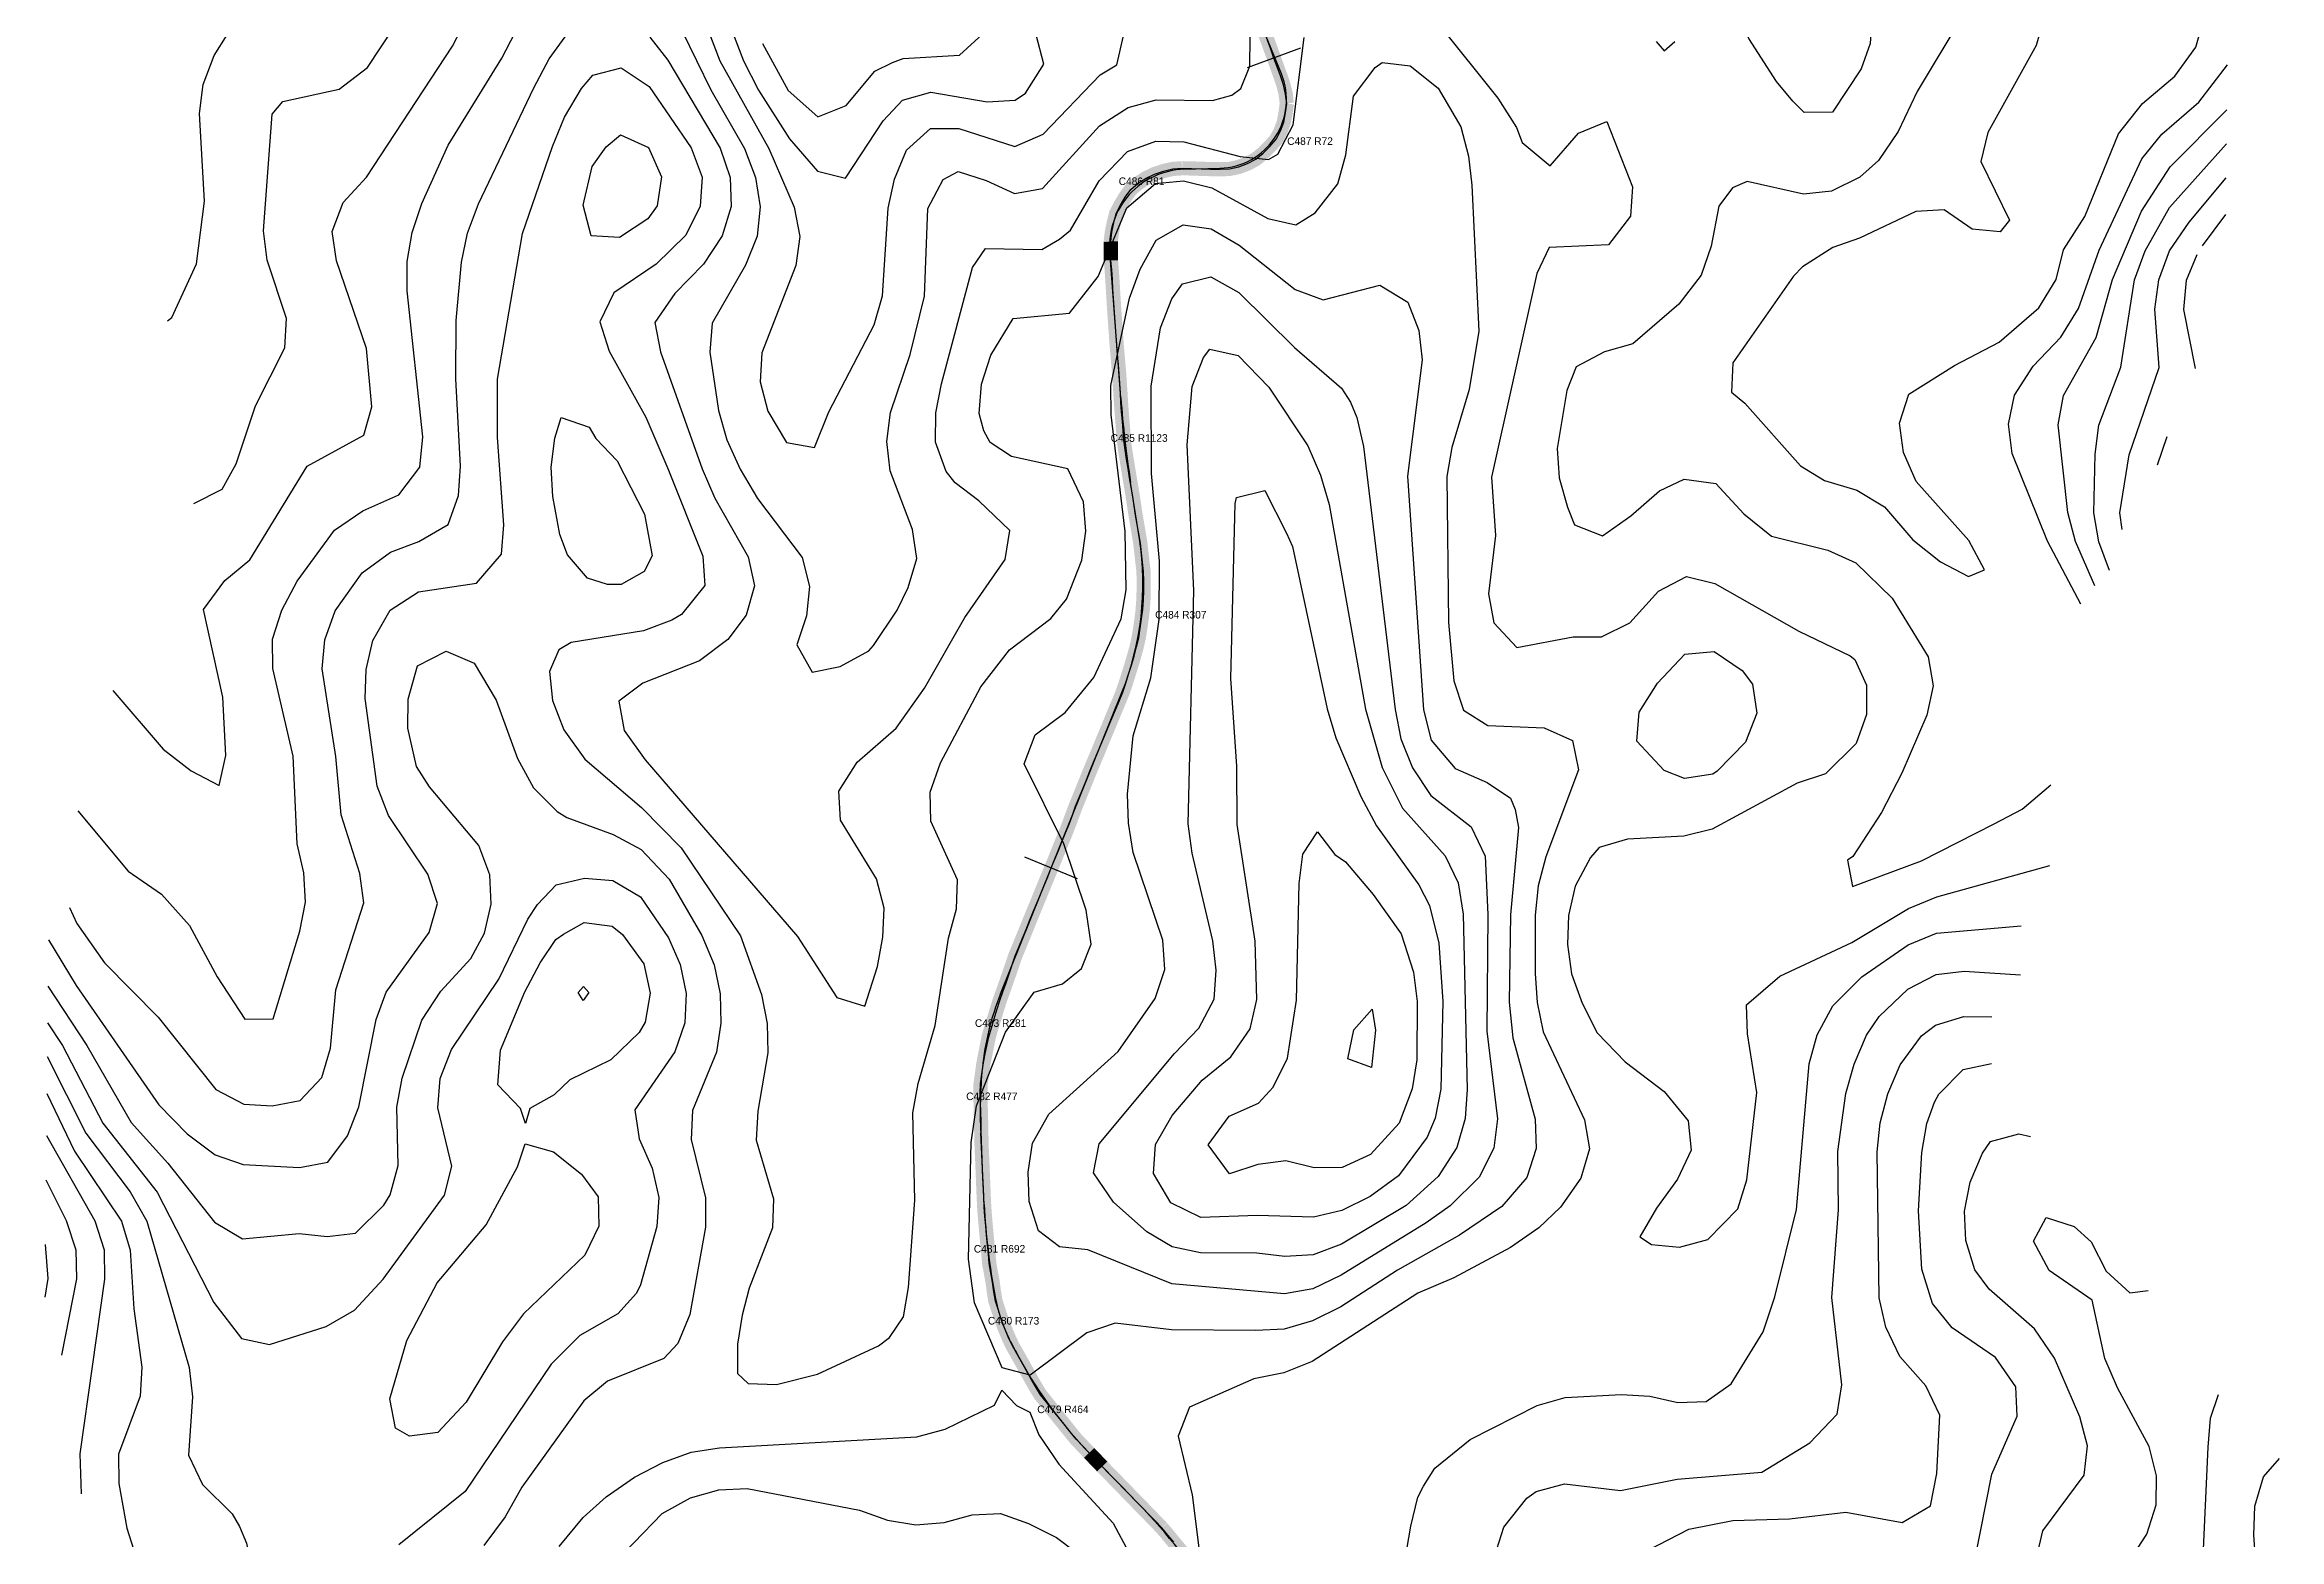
# Model space of a CAD drawing. Header units: metres. Extents: x 697254 to 930473, y 8023396 to 8227001.
# Drawn here: x 729978 to 732334, y 8204371 to 8205947 of the extents above; entities that cross this region are included whole.
import ezdxf

# ---------------------------------------------------------------- set-up
doc = ezdxf.new("R2010")
doc.units = ezdxf.units.M
for name, color, linetype in [('ALIGNMENT_FITTED', 4, 'Continuous'), ('CENTRELINE', 7, 'Continuous'), ('CHAINAGE', 7, 'Continuous'), ('CONTOUR_10M', 33, 'Continuous'), ('CONTOUR_INDEX_50M', 34, 'Continuous'), ('CURVE_LABELS', 4, 'Continuous'), ('GRADE_0-4', 3, 'Continuous'), ('GRADE_4-6', 2, 'Continuous'), ('GRADE_6-8', 30, 'Continuous')]:
    doc.layers.add(name, color=color, linetype=linetype)

msp = doc.modelspace()

# ---------------------------------------------------------------- linework, layer by layer
at = {"layer": 'ALIGNMENT_FITTED'}
for p, q in [((731282.1, 8205916.3), (731248.8, 8205998.4)), ((731179.3, 8205815.8), (731217.2, 8205816.9)), ((731112.8, 8205575), (731101.2, 8205729.1)), ((731132.4, 8205426.2), (731123.1, 8205485.7)), ((730985.9, 8204946.5), (731113.8, 8205264.2)), ((730968.7, 8204724.5), (730965.2, 8204799.9)), ((731001.3, 8204571), (730996.7, 8204579.8)), ((731132.1, 8204408.2), (731080.4, 8204461.4))]:
    msp.add_line(p, q, dxfattribs=at)
for centre, radius, start, end in [((731215.1, 8205889.2), 72.3, -88.3113, 22.0361), ((731181.7, 8205735.1), 80.7, 91.6887, -175.7093), ((732232.8, 8205659), 1123.1, -175.7093, -171.1224), ((730829.2, 8205378.8), 306.9, -21.933, 8.8776), ((731247, 8204841.4), 281.4, 158.067, 174.4802), ((731442, 8204822.5), 477.4, 174.4802, -177.2802), ((731659.9, 8204757.3), 691.9, -177.2802, -169.1411), ((731150.2, 8204659.5), 173, -169.1411, -152.5615), ((731412.7, 8204784.6), 463.5, -152.5615, -135.8003), ((730693.4, 8203981.6), 611.9, 20.1982, 44.1997)]:
    msp.add_arc(centre, radius, start, end, dxfattribs=at)
at = {"layer": 'CENTRELINE'}
msp.add_polyline3d([(731168.8, 8204368.3, 820.7), (731162.5, 8204376, 820.9), (731156, 8204383.6, 821.6), (731149, 8204390.8, 822.4), (731142.1, 8204398, 823.2), (731135.1, 8204405.2, 823.6), (731128.1, 8204412.3, 824), (731121.1, 8204419.5, 824.2), (731114.2, 8204426.7, 824.9), (731107.2, 8204433.8, 825.5), (731100.2, 8204441, 826), (731093.2, 8204448.2, 826.2), (731086.3, 8204455.4, 826), (731079.4, 8204462.6, 825.7), (731072.5, 8204469.9, 825.5), (731065.6, 8204477.1, 825.7), (731059.3, 8204484.9, 826), (731053, 8204492.7, 826.6), (731046.8, 8204500.5, 827.1), (731040.5, 8204508.3, 827.7), (731034.3, 8204516.1, 828.5), (731028, 8204523.9, 829.2), (731022.8, 8204532.4, 829.6), (731017.9, 8204541.1, 829.8), (731013, 8204549.9, 830.2), (731008.1, 8204558.6, 830.7), (731003.2, 8204567.3, 831), (730998.3, 8204576, 831.2), (730994.1, 8204585.1, 831.6), (730990.2, 8204594.3, 832.1), (730986.8, 8204603.7, 832.6), (730983.7, 8204613.2, 833.1), (730980.6, 8204622.7, 833.5), (730979, 8204632.5, 833.9), (730977.7, 8204642.4, 834), (730975.9, 8204652.3, 833.7), (730974.1, 8204662.1, 833.5), (730973.2, 8204672.1, 833.4), (730972.2, 8204682, 833.4), (730971.3, 8204692, 833.3), (730970.4, 8204701.9, 833.2), (730969.5, 8204711.9, 832.8), (730968.8, 8204721.9, 832.6), (730968.3, 8204731.9, 832.4), (730967.9, 8204741.9, 832.3), (730967.5, 8204751.9, 832.2), (730967.1, 8204761.9, 832.1), (730966.7, 8204771.9, 832.1), (730966.2, 8204781.8, 832.1), (730965.9, 8204791.8, 832), (730965.7, 8204801.8, 831.7), (730965.5, 8204811.8, 831.4), (730965.2, 8204821.8, 831.1), (730965, 8204831.8, 830.5), (730964.7, 8204841.8, 829.9), (730965, 8204851.8, 829.4), (730966.4, 8204861.7, 829.1), (730967.7, 8204871.6, 828.8), (730969.6, 8204881.5, 828.6), (730971.6, 8204891.3, 828.6), (730973.5, 8204901.1, 828.6), (730976.3, 8204910.7, 828.7), (730979.2, 8204920.2, 828.9), (730982.1, 8204929.8, 829.1), (730985.1, 8204939.4, 829.4), (730988.5, 8204948.8, 829.8), (730991.8, 8204958.2, 830.1), (730995.1, 8204967.7, 830), (730998.4, 8204977.1, 829.6), (731001.6, 8204986.6, 828.7), (731005.4, 8204995.8, 827.8), (731009.2, 8205005.1, 826.9), (731013, 8205014.4, 826.5), (731016.7, 8205023.6, 826.2), (731020.5, 8205032.9, 826), (731024.3, 8205042.1, 825.9), (731028.1, 8205051.4, 825.8), (731031.9, 8205060.6, 825.8), (731035.7, 8205069.9, 826), (731039.5, 8205079.2, 826.8), (731043.3, 8205088.4, 827.8), (731047, 8205097.7, 828.9), (731050.8, 8205106.9, 829.8), (731054.6, 8205116.2, 830.7), (731058.2, 8205125.5, 831.6), (731061.7, 8205134.9, 831.8), (731065.2, 8205144.3, 831.9), (731069, 8205153.5, 832.2), (731072.7, 8205162.8, 832.9), (731076.5, 8205172.1, 833.7), (731080.2, 8205181.3, 834.4), (731084.1, 8205190.6, 834.8), (731088, 8205199.8, 834.9), (731091.8, 8205209, 835.3), (731095.6, 8205218.3, 835.7), (731099.5, 8205227.5, 836.1), (731103.3, 8205236.8, 836.3), (731107.1, 8205246, 836.4), (731111, 8205255.2, 836.1), (731114.8, 8205264.5, 835.4), (731118, 8205273.9, 834.6), (731121, 8205283.5, 834), (731124, 8205293, 834), (731126.8, 8205302.6, 834.1), (731129.5, 8205312.3, 834.2), (731131.7, 8205322, 834.4), (731133.3, 8205331.9, 834.4), (731134.7, 8205341.8, 834.4), (731135.9, 8205351.7, 834.3), (731136.6, 8205361.7, 834), (731136.9, 8205371.7, 833.6), (731136.9, 8205381.7, 834.4), (731136.8, 8205391.7, 835.1), (731135.6, 8205401.6, 835.5), (731134.5, 8205411.6, 835.3), (731133.4, 8205421.5, 835.1), (731131.8, 8205431.4, 834.6), (731130.1, 8205441.2, 834.3), (731128.4, 8205451.1, 833.9), (731126.9, 8205461, 833.5), (731125.4, 8205470.9, 833.2), (731123.8, 8205480.7, 833), (731122.1, 8205490.6, 833), (731120.5, 8205500.5, 832.9), (731118.9, 8205510.3, 832.8), (731117.3, 8205520.2, 832.7), (731116.1, 8205530.1, 832.5), (731115.3, 8205540.1, 831.7), (731114.5, 8205550.1, 831), (731113.7, 8205560.1, 830.6), (731113, 8205570, 830.7), (731112.4, 8205580, 830.8), (731111.7, 8205590, 830.7), (731111.1, 8205600, 830), (731110.2, 8205609.9, 829.2), (731109.4, 8205619.9, 828.5), (731108.5, 8205629.9, 828.1), (731107.8, 8205639.8, 827.7), (731107.1, 8205649.8, 827.4), (731106.4, 8205659.8, 827), (731105.7, 8205669.8, 826.6), (731105.1, 8205679.8, 826.2), (731104.5, 8205689.8, 824.8), (731103.9, 8205699.7, 823.3), (731103.2, 8205709.7, 821.9), (731102.4, 8205719.7, 820.7), (731102.3, 8205729.7, 819.7), (731102.2, 8205739.7, 818.8), (731103.4, 8205749.6, 818.7), (731105.4, 8205759.4, 818.9), (731107.8, 8205769.1, 819.2), (731112.4, 8205778, 819.9), (731117.5, 8205786.5, 820.5), (731123.4, 8205794.6, 820.7), (731131, 8205801.1, 820.8), (731139.4, 8205806.5, 820.5), (731148.4, 8205810.8, 820.2), (731157.9, 8205814, 819.2), (731167.6, 8205816.2, 818.2), (731177.5, 8205816.9, 817.7), (731187.5, 8205816.7, 817.1), (731197.5, 8205816.3, 816.5), (731207.5, 8205816, 815.9), (731217.5, 8205815.8, 814.7), (731227.5, 8205816.2, 813.2), (731237.2, 8205818.3, 811.4), (731246.5, 8205821.8, 809.8), (731255.2, 8205826.5, 808.4), (731262.9, 8205832.9, 807.2), (731270, 8205840, 806.3), (731276.7, 8205847.4, 806.5), (731281.3, 8205856.2, 806.8), (731284.7, 8205865.5, 807.1), (731286.5, 8205875.4, 807.5), (731287.8, 8205885.2, 807.8), (731286.6, 8205895.1, 807.4), (731284.2, 8205904.9, 806.7), (731281, 8205914.3, 805.8), (731277.6, 8205923.7, 805), (731274.2, 8205933.1, 803.9), (731270.8, 8205942.6, 802.9), (731267.4, 8205952, 802.1)], dxfattribs=at)
at = {"layer": 'CHAINAGE'}
for p, q in [((731302.4, 8205943.4), (731246, 8205922.9)), ((731067.2, 8205067.8), (731011.7, 8205090.5))]:
    msp.add_line(p, q, dxfattribs=at)
at = {"layer": 'CONTOUR_10M'}
for points, elevation in [([(731729.2, 8206196.1), (731747.9, 8206226.4), (731777.5, 8206209.2), (731836.3, 8206154.8), (731853.6, 8206133.3), (731865.5, 8206108.4), (731879.8, 8206040.8), (731904.9, 8205979), (731902.9, 8205948.3), (731893.3, 8205921.8), (731863.1, 8205875.9), (731833.3, 8205875.6), (731821.3, 8205887.7), (731804, 8205908.3), (731774.8, 8205953.8), (731763.2, 8205980.5), (731745.9, 8206037.4), (731733.1, 8206103.8), (731727, 8206165.4), (731729.2, 8206196.1)], 810), ([(730691.4, 8205991.8), (730715.1, 8205930.1), (730730.7, 8205899.2), (730763.5, 8205847.8), (730792.9, 8205813.9), (730822.5, 8205806.4), (730862.3, 8205867), (730882.8, 8205888.6), (730912.6, 8205897.1), (730971.9, 8205886.9), (731001.6, 8205888.6), (731012.3, 8205896.2), (731031.7, 8205926.7), (731023.6, 8205957.6)], 780), ([(730050, 8205266.3), (730103.2, 8205204.4), (730132.7, 8205181.6), (730162.2, 8205166.2), (730169.1, 8205197.8), (730166.1, 8205259.4), (730145.8, 8205351.8), (730168.3, 8205382.4), (730194.4, 8205404.1), (730254.9, 8205502.7), (730314.6, 8205535.5), (730323.2, 8205565.2), (730317.5, 8205626.8), (730285.8, 8205719.4), (730281.5, 8205750.1), (730293.1, 8205780.8), (730317.5, 8205807.6), (730408.1, 8205945.5), (730417.7, 8205964)], 790), ([(730135.6, 8205463.4), (730165.5, 8205478.7), (730180.2, 8205505.2), (730200.6, 8205566.5), (730231.3, 8205627.7), (730233.3, 8205658.4), (730212.7, 8205720.1), (730208.9, 8205750.9), (730218.1, 8205873.8), (730229.2, 8205887.3), (730288.7, 8205900.1), (730318.7, 8205923.2), (730346, 8205964.7)], 780), ([(730675.7, 8205967.8), (730690.1, 8205930.3), (730741.7, 8205837.6), (730768.3, 8205775.8), (730774.5, 8205745), (730770.3, 8205714.3), (730734.3, 8205622.4), (730732.5, 8205591.7), (730740.8, 8205560.8), (730760.2, 8205527.8), (730789.8, 8205522.4), (730805, 8205560.1), (730852.8, 8205651.9), (730861.4, 8205682.5), (730867.4, 8205774.7), (730874.3, 8205805.4), (730887, 8205836), (730912.2, 8205858.9), (730941.9, 8205858.9), (731001.1, 8205839.9), (731031, 8205852.7), (731091, 8205915.5), (731108.6, 8205925.9), (731115.6, 8205956.6)], 790), ([(731448.1, 8205968.4), (731510.4, 8205890.9), (731529.9, 8205860), (731535.9, 8205843.9), (731565.4, 8205819.3), (731595.4, 8205853.8), (731625.3, 8205866.1), (731652.2, 8205797.2), (731650, 8205766.5), (731627, 8205736), (731564.5, 8205733.4), (731551.5, 8205706), (731503.7, 8205491.3), (731507.9, 8205429.7), (731500.4, 8205368.3), (731506.1, 8205337.5), (731530.3, 8205311.5), (731589.8, 8205322.9), (731619.5, 8205322.9), (731649.4, 8205337.8), (731679.5, 8205371), (731709.3, 8205386.6), (731739, 8205379.3), (731827.6, 8205328.8), (731881.9, 8205302.8), (731886.7, 8205299), (731898.9, 8205271.9), (731899, 8205241.1), (731888, 8205210.5), (731855.7, 8205178.5), (731825.9, 8205168.5), (731736.2, 8205120.3), (731706.4, 8205112.6), (731647, 8205109.5), (731617.2, 8205100.8), (731608, 8205090.4), (731591.7, 8205059.9), (731584.8, 8205029.2), (731583.9, 8204998.4), (731588.1, 8204967.7), (731599.2, 8204936.8), (731615.1, 8204905.3), (731644.5, 8204874.7), (731685.7, 8204843.6), (731710.9, 8204812.6), (731714, 8204781.8), (731699.8, 8204751.2), (731677.5, 8204720.7), (731660, 8204690.2), (731672.2, 8204682.4), (731701.9, 8204679.5), (731731.7, 8204687.6), (731763.3, 8204719.8), (731772.9, 8204750.5), (731783.4, 8204842.6), (731773.4, 8204904.2), (731772.4, 8204935), (731807.6, 8204965.3), (731883.5, 8205000.7), (731943.3, 8205036.5), (731973.1, 8205048.8), (732092.3, 8205081.7)], 810), ([(732086.7, 8205977.1), (732077.8, 8205946.4), (732027, 8205854.7), (732019.5, 8205824.1), (732049.6, 8205762.2), (732040, 8205750), (732010.3, 8205752.6), (731980.8, 8205773.2), (731951.1, 8205771.2), (731891.4, 8205743.1), (731863.6, 8205733.5), (731831.6, 8205712.9), (731821.9, 8205703.2), (731757.9, 8205611.6), (731756.5, 8205580.9), (731770.7, 8205569.2), (731829.4, 8205503.2), (731854.6, 8205487.6), (731888.6, 8205477.5), (731918.1, 8205460), (731947.8, 8205425.1), (731976.9, 8205401.9), (732006.4, 8205386.5), (732023.2, 8205393.5), (732006.7, 8205424.5), (731951.3, 8205486.5), (731937.9, 8205517.4), (731933.9, 8205548.2), (731943.7, 8205578.9), (731991.8, 8205609.1), (732038.7, 8205633.4), (732080.8, 8205669.7), (732098.9, 8205699.5), (732106.7, 8205730.9), (732129.3, 8205766.2), (732164.6, 8205853.3), (732190, 8205885.2), (732224.1, 8205914.1), (732246.1, 8205944.7), (732255, 8205975.3)], 790), ([(730004.4, 8205037.7), (730012.1, 8205020.8), (730041.4, 8204979.3), (730098, 8204921.9), (730158.8, 8204845.7), (730188.4, 8204830.2), (730218.1, 8204828.5), (730247.8, 8204834.2), (730270.4, 8204858.5), (730279.7, 8204889.2), (730285.4, 8204950.6), (730314.8, 8205042.6), (730310.6, 8205073.4), (730290.9, 8205135.1), (730285.1, 8205196.6), (730270.7, 8205289), (730273.6, 8205319.7), (730284.4, 8205350.4), (730313.1, 8205390.4), (730343, 8205412.2), (730372.9, 8205423.5), (730403.5, 8205441.4), (730414.4, 8205472), (730416.7, 8205502.7), (730411.8, 8205595), (730412.2, 8205656.5), (730417.8, 8205718), (730424, 8205748.6), (730435.6, 8205779.3), (730493.8, 8205901.7), (730510.1, 8205932.2), (730527, 8205955.4)], 810), ([(730107.9, 8205655.9), (730112.3, 8205659.7), (730138.3, 8205716.1), (730146.8, 8205782.3), (730141.4, 8205874.6), (730145.3, 8205905.3), (730156.8, 8205935.9), (730170.5, 8205957.7)], 770), ([(730616.1, 8205955.2), (730635.3, 8205930.9), (730690.3, 8205838.1), (730701, 8205807.2), (730702.1, 8205776.5), (730692.7, 8205745.8), (730673, 8205715.8), (730642.7, 8205684.9), (730621.4, 8205654.3), (730627.4, 8205623.5), (730671.6, 8205500.1), (730684.9, 8205469.2), (730720, 8205407.3), (730726.6, 8205376.5), (730718, 8205345.8), (730698.6, 8205320.2), (730668.6, 8205297.5), (730609, 8205274.2), (730583.6, 8205255), (730589.2, 8205224.2), (730611.2, 8205193.2), (730771.9, 8205007), (730813.4, 8204942.5), (730843, 8204933.4), (730856.2, 8204975.4), (730861.8, 8205006.1), (730863.2, 8205036.8), (730855.1, 8205067.6), (730817.2, 8205129.5), (730815.5, 8205160.3), (730834.9, 8205190.8), (730875.8, 8205226.5), (730906, 8205268.7), (730948.2, 8205343.4), (730991, 8205404.4), (730995.7, 8205435.1), (730963.2, 8205466.2), (730938, 8205485.2), (730928.8, 8205497.3), (730917.4, 8205528.2), (730917.7, 8205559), (730923.9, 8205589.6), (730956.6, 8205712.3), (730970.3, 8205732.3), (731029.7, 8205731.2), (731048, 8205742.1), (731059.6, 8205751.7), (731089.9, 8205803.8), (731119.9, 8205834.6), (731149.7, 8205845.3), (731179.4, 8205844.6), (731238.7, 8205829.3), (731268.4, 8205826), (731278.2, 8205831.9), (731294.6, 8205862.5), (731306.2, 8205954.6)], 810), ([(730734.9, 8205948.4), (730762.2, 8205898.8), (730793.5, 8205871.2), (730823.3, 8205883.1), (730853.4, 8205919.2), (730872, 8205928.4), (730883.3, 8205932.7), (730942.7, 8205936), (730966.9, 8205958.2)], 770), ([(729982.2, 8205003.3), (730011.5, 8204955.4), (730098.6, 8204829.6), (730128.6, 8204798.9), (730158.1, 8204776.8), (730187.7, 8204766.7), (730247.1, 8204763.6), (730276.9, 8204769), (730297.6, 8204796.8), (730309.5, 8204827.4), (730327.9, 8204919.4), (730338.2, 8204948.3), (730383.6, 8205011.1), (730392.4, 8205041.8), (730382.2, 8205072.6), (730340.8, 8205134.5), (730328.9, 8205165.4), (730316.3, 8205257.8), (730317.2, 8205288.5), (730324.2, 8205319.2), (730342.4, 8205351), (730372.3, 8205370.4), (730433.4, 8205379.6), (730460, 8205410), (730462.4, 8205440.8), (730455.5, 8205533.1), (730455.8, 8205594.6), (730482, 8205748), (730513.8, 8205840), (730526.2, 8205870.6), (730544.2, 8205901.1), (730556.3, 8205914.9), (730586.1, 8205922.7), (730615.6, 8205903.2), (730660, 8205838.4), (730671.4, 8205807.5), (730669.3, 8205776.8), (730654.1, 8205746.2), (730622.8, 8205715.8), (730578.2, 8205685.5), (730563.4, 8205654.9), (730573.4, 8205624.1), (730611.9, 8205554.4), (730635.3, 8205500.4), (730672.1, 8205407.8), (730674.1, 8205377), (730649.8, 8205346.5), (730639.4, 8205340.5), (730609.5, 8205329.2), (730533.5, 8205317), (730520.2, 8205309.3), (730510.6, 8205286.5), (730513.8, 8205255.7), (730525.6, 8205224.9), (730547.6, 8205193.9), (730607.6, 8205143), (730649.4, 8205100.6), (730711.9, 8205007.6), (730734.1, 8204945.9), (730739.9, 8204915.1), (730740.6, 8204884.4), (730730.3, 8204823), (730728.4, 8204792.2), (730746.7, 8204730.5), (730745.6, 8204699.8), (730721.1, 8204636.4), (730713.6, 8204607.9), (730708.8, 8204577.2), (730708.7, 8204546.4), (730720, 8204535.8), (730749.7, 8204534.7), (730793.2, 8204545.6), (730857.3, 8204575.6), (730869.1, 8204584.1), (730883.8, 8204606.1), (730889.1, 8204636.8), (730895.5, 8204729), (730893.5, 8204821.2), (730899.1, 8204851.9), (730917.2, 8204913.2), (730931.3, 8205005.3), (730939.5, 8205036), (730940.8, 8205066.7), (730912.5, 8205128.5), (730911.8, 8205159.3), (730922.6, 8205189.9), (730965.4, 8205270.3), (730995.5, 8205309.1), (731039.2, 8205342.4), (731055.5, 8205362.6), (731071.8, 8205403.6), (731075.8, 8205434.3), (731073.5, 8205465.1), (731057, 8205500.1), (730997.7, 8205512.9), (730975, 8205527.6), (730968.3, 8205540), (730963.3, 8205558.5), (730966.1, 8205589.2), (730975.9, 8205619.8), (730999.2, 8205658.5), (731058.7, 8205664.1), (731088.8, 8205702.7), (731119.3, 8205775), (731149.3, 8205800.7), (731179, 8205803.6), (731208.6, 8205796.2), (731267.7, 8205764.1), (731297.3, 8205757.2), (731317.7, 8205770), (731341.6, 8205800.5), (731350.2, 8205831.1), (731358.2, 8205893), (731380.9, 8205923.1), (731388.3, 8205928.3), (731417.9, 8205925), (731447.4, 8205901.5), (731471.1, 8205860.6), (731479.3, 8205829.8), (731482.7, 8205799), (731490.3, 8205645.2), (731480.1, 8205583.8), (731461.7, 8205522.5), (731456.4, 8205491.8), (731458.1, 8205338), (731463.8, 8205276.5), (731474.1, 8205245.6), (731499.7, 8205229.3), (731559.1, 8205227), (731589.1, 8205213.6), (731595.4, 8205182.8), (731560.8, 8205090.9), (731552.9, 8205060.3), (731549.5, 8205029.6), (731549.6, 8204968.1), (731551.7, 8204937.3), (731558, 8204906.5), (731601.6, 8204813.8), (731606.8, 8204783), (731597.9, 8204752.3), (731576.3, 8204721.8), (731553.5, 8204699.8), (731523.6, 8204679), (731463.9, 8204647.2), (731426, 8204631.1), (731314.4, 8204558.8), (731284.6, 8204546.8), (731252.9, 8204540.7), (731185.2, 8204510.7), (731173.1, 8204480.1), (731188, 8204418.4), (731195.9, 8204356.8)], 820), ([(732139.7, 8205376.6), (732119.4, 8205423.3), (732111.1, 8205454.1), (732100.9, 8205546.5), (732106.6, 8205577.2), (732141.2, 8205638.3), (732158.2, 8205699.6), (732188.8, 8205771.8), (732219, 8205818.5), (732279, 8205878.5)], 810), ([(730570.3, 8205839.4), (730585.3, 8205852), (730614.9, 8205838.9), (730628.5, 8205808), (730624, 8205777.3), (730614.1, 8205763.5), (730584.2, 8205743.8), (730554.5, 8205745.8), (730546.1, 8205778.1), (730555.3, 8205818.8), (730570.3, 8205839.4)], 830), ([(732155, 8205393), (732144, 8205423), (732138.7, 8205453.8), (732140.2, 8205515.3), (732144, 8205546), (732167.1, 8205607.3), (732181.6, 8205699.4), (732192.8, 8205730), (732218.5, 8205775.4), (732278.6, 8205842.8)], 820), ([(732168.4, 8205436.1), (732165.9, 8205453.5), (732175.9, 8205514.9), (732207.4, 8205606.8), (732203.1, 8205668.4), (732207.1, 8205699.1), (732218.4, 8205729.7), (732239, 8205760.2), (732278.3, 8205806.8)], 830), ([(731150, 8205741), (731178.5, 8205757.1), (731208.2, 8205753), (731237.7, 8205735.9), (731296.6, 8205689.1), (731326.2, 8205678.2), (731385.8, 8205693.6), (731415.3, 8205675.6), (731427, 8205645.8), (731430.4, 8205615), (731414.9, 8205492.2), (731432, 8205246), (731440.1, 8205213.9), (731465.3, 8205184.2), (731499.1, 8205169.4), (731523.6, 8205152.8), (731528.5, 8205141), (731532, 8205122), (731523.5, 8205029.8), (731522.3, 8204937.6), (731526, 8204900), (731549.7, 8204814.3), (731550.8, 8204783.6), (731540.9, 8204752.9), (731514.4, 8204722.4), (731469.7, 8204692.2), (731404.5, 8204655.3), (731344.7, 8204616.5), (731314.8, 8204601.8), (731285, 8204592.9), (731255.3, 8204591.7), (731166.2, 8204592.3), (731106.9, 8204599.2), (731077.1, 8204589.1), (731017.2, 8204544.6), (730987.6, 8204552.4), (730958.6, 8204620.9), (730952.3, 8204666.9), (730955.1, 8204789.8), (730960.8, 8204828.4), (730991.3, 8204906), (731021.4, 8204948.3), (731051.2, 8204957.2), (731071.5, 8204973.1), (731081.4, 8204998.8), (731076.2, 8205034.6), (731052.8, 8205104.7), (731010.9, 8205189), (731022.5, 8205219.6), (731054.3, 8205243.3), (731084.3, 8205280), (731113.3, 8205341.7), (731118.4, 8205372.4), (731117.4, 8205433.9), (731102.5, 8205557), (731102.3, 8205587.8), (731121.9, 8205679.8), (731133.1, 8205710.4), (731150, 8205741)], 830), ([(732253.2, 8205735), (732277.8, 8205768.2)], 840), ([(732245.8, 8205605.8), (732233.4, 8205668.1), (732236.2, 8205698.8), (732247.7, 8205725.8)], 840), ([(731166.7, 8205679.3), (731177.8, 8205695.1), (731207.6, 8205702.6), (731237.2, 8205685.8), (731296, 8205627.9), (731345.3, 8205585.2), (731354.8, 8205570.3), (731361.8, 8205554.3), (731368.5, 8205523.5), (731401.9, 8205246.4), (731408.1, 8205215.5), (731420.2, 8205184.7), (731439.5, 8205155.6), (731482.3, 8205122.5), (731497.1, 8205091.6), (731499.8, 8205030.1), (731498.8, 8204907.1), (731509.9, 8204814.7), (731506.2, 8204784), (731490.6, 8204753.4), (731459.9, 8204723), (731434.8, 8204705.1), (731345.1, 8204649.8), (731315.2, 8204635.7), (731285.4, 8204630.2), (731166.7, 8204640.9), (731078, 8204676.6), (731048.3, 8204679.7), (731026.1, 8204696.8), (731016.2, 8204727.7), (731015.1, 8204758.5), (731019.7, 8204789.2), (731036.8, 8204819.7), (731109.9, 8204885.8), (731149.1, 8204941.5), (731159.3, 8204972.2), (731157.1, 8205003), (731125.7, 8205095.5), (731120.8, 8205126.3), (731119.9, 8205157.1), (731126, 8205218.5), (731144.5, 8205279.8), (731153.1, 8205341.2), (731153.7, 8205402.7), (731145.3, 8205495.1), (731144.8, 8205587.3), (731154.6, 8205648.7), (731166.7, 8205679.3)], 840), ([(730516.1, 8205532.4), (730522.8, 8205554), (730552.4, 8205543.8), (730559.5, 8205532), (730581.7, 8205508.3), (730610.8, 8205452.2), (730618.6, 8205408.4), (730610.2, 8205391.7), (730586, 8205378), (730571.6, 8205378.1), (730550.7, 8205384.6), (730529.3, 8205409.3), (730521.5, 8205430.7), (730514, 8205471), (730512.4, 8205501.7), (730516.1, 8205532.4)], 830), ([(732205.6, 8205504.2), (732215.9, 8205534.1)], 840), ([(731233.5, 8205463.4), (731234.9, 8205469.8), (731264.7, 8205477), (731287.4, 8205432.1), (731293.8, 8205418.2), (731330.4, 8205247.1), (731339.6, 8205216.3), (731365.8, 8205154.5), (731382.5, 8205123.6), (731426.9, 8205061.6), (731438.3, 8205039.5), (731448.1, 8204999.9), (731452.2, 8204938.3), (731450.3, 8204846.1), (731444.3, 8204815.4), (731435.7, 8204795.3), (731405.6, 8204754.7), (731375.7, 8204733), (731345.8, 8204718), (731316, 8204711.1), (731256.6, 8204713), (731197.2, 8204710.7), (731165.4, 8204726.1), (731147.4, 8204757.1), (731149.4, 8204787.8), (731166.8, 8204818.4), (731198.7, 8204855.6), (731228.7, 8204880), (731249.3, 8204909.7), (731256.3, 8204940.4), (731254.6, 8205001.9), (731235.5, 8205125.1), (731235.1, 8205186.6), (731228.7, 8205278.9), (731233.5, 8205463.4)], 860), ([(729981.7, 8204954.5), (730022.7, 8204891.9), (730069.3, 8204810.9), (730108.1, 8204768), (730157.4, 8204705.7), (730186.9, 8204688.2), (730246.4, 8204693.7), (730276, 8204690.8), (730305.8, 8204694.3), (730335.8, 8204723.7), (730342.6, 8204734.8), (730350.9, 8204765.5), (730349.5, 8204827), (730355.2, 8204857.7), (730375.9, 8204918.9), (730395.9, 8204949.5), (730427.7, 8204983.9), (730441.9, 8205010.5), (730449, 8205041.2), (730447.5, 8205071.9), (730435.9, 8205102.8), (730384.1, 8205164.8), (730370.4, 8205186.3), (730361.2, 8205226.6), (730361.6, 8205257.3), (730371.5, 8205292.2), (730401.4, 8205307.9), (730430.9, 8205295.2), (730454.4, 8205256.3), (730476.6, 8205194.6), (730493.7, 8205163.7), (730518.4, 8205138.7), (730528.8, 8205132.6), (730577.6, 8205114.5), (730607.1, 8205098.6), (730636.5, 8205067.5), (730671.2, 8205008.1), (730684, 8204977.2), (730690.3, 8204946.4), (730691.2, 8204915.6), (730686.4, 8204884.9), (730661.3, 8204823.7), (730659.9, 8204793), (730674.8, 8204731.3), (730674.8, 8204700.6), (730658.5, 8204608.5), (730645.9, 8204577.9), (730631.2, 8204562.2), (730571.5, 8204538.1), (730546.6, 8204517.4), (730481.2, 8204426.3), (730463.6, 8204395.3), (730441.2, 8204364.8)], 830), ([(731707.5, 8205304.6), (731738.2, 8205307.5), (731767.7, 8205287.4), (731778.9, 8205273.1), (731783.4, 8205242.3), (731771.4, 8205211.7), (731741.4, 8205181.3), (731736.8, 8205178.2), (731707.1, 8205173.7), (731685.7, 8205181.9), (731656.8, 8205212.9), (731659.4, 8205243.6), (731678.7, 8205274.2), (731707.5, 8205304.6)], 820), ([(731304.6, 8205093.6), (731320.3, 8205117.3), (731338.5, 8205093.3), (731349.7, 8205085.8), (731379, 8205051.2), (731408.3, 8205009.7), (731421.2, 8204969.4), (731425.2, 8204938.6), (731424.9, 8204877.1), (731420, 8204846.4), (731406.2, 8204810.3), (731376.1, 8204777), (731346.3, 8204763.3), (731316.6, 8204763.2), (731286.9, 8204770.5), (731257.2, 8204766.7), (731227.4, 8204756.8), (731205, 8204787.2), (731226.9, 8204817.7), (731257.9, 8204831.2), (731273.5, 8204848), (731288.4, 8204878.6), (731298.1, 8204940), (731300.8, 8205062.9), (731304.6, 8205093.6)], 870), ([(729981.3, 8204916.1), (729996.9, 8204892.2), (730039.6, 8204810.3), (730096.9, 8204737.4), (730156.5, 8204621.1), (730185.8, 8204583.2), (730215.4, 8204576.7), (730275, 8204595.7), (730304.9, 8204613.1), (730335, 8204645.7), (730399.9, 8204734.2), (730407.7, 8204764.9), (730392.9, 8204826.5), (730395.3, 8204857.2), (730407.1, 8204887.9), (730457.1, 8204962.1), (730487.5, 8205025.4), (730497.8, 8205040.7), (730517.6, 8205061.4), (730547.4, 8205068.4), (730577.1, 8205065.9), (730606.6, 8205048.8), (730635.8, 8205005.4), (730648.1, 8204977.6), (730654.6, 8204946.8), (730653.1, 8204916), (730642.6, 8204885.4), (730600.4, 8204824.3), (730604.9, 8204793.5), (730618.6, 8204762.6), (730625.8, 8204731.8), (730623.7, 8204701.1), (730606.3, 8204639.8), (730602.2, 8204631.1), (730582.6, 8204609.3), (730542.3, 8204586.2), (730512.3, 8204556.2), (730421.7, 8204421.9), (730351.7, 8204365.7)], 840), ([(731402.8, 8204293.1), (731418.5, 8204385.2), (731425.8, 8204415.9), (731431.8, 8204427.5), (731443.7, 8204446.4), (731481.1, 8204476.8), (731551.6, 8204512.5), (731581.4, 8204521), (731640.8, 8204524.1), (731670.5, 8204522.4), (731700.1, 8204515.8), (731729.9, 8204516.9), (731756.3, 8204535.4), (731790, 8204590.2), (731802.4, 8204627.1), (731825.1, 8204719.2), (731838.4, 8204872.8), (731846.8, 8204903.4), (731863.4, 8204934), (731894, 8204964.4), (731942.9, 8204998.3), (731972.7, 8205010.6), (732061.9, 8205018.3)], 820), ([(730540.7, 8204948), (730546.2, 8204954.1), (730551.9, 8204947.8), (730546, 8204939.4), (730540.7, 8204948)], 860), ([(731506.9, 8204353.5), (731516.7, 8204384.2), (731540.9, 8204414.7), (731550.6, 8204421.8), (731580.4, 8204429.9), (731639.7, 8204423), (731699.3, 8204434.8), (731788.5, 8204442.1), (731839.3, 8204473), (731868.2, 8204503.5), (731873.1, 8204534.2), (731862.3, 8204626.5), (731869.5, 8204718.7), (731868.7, 8204780.2), (731877.3, 8204841.6), (731886.1, 8204872.3), (731899.1, 8204902.9), (731912.4, 8204922.8), (731942.4, 8204951.6), (731972.3, 8204966.8), (732002, 8204970.4), (732061.4, 8204966.5)], 830), ([(731358.6, 8204908.6), (731377.7, 8204930.5), (731381.3, 8204908.3), (731377.1, 8204868.7), (731352.1, 8204877.9), (731358.6, 8204908.6)], 880), ([(731668.8, 8204360.1), (731711.8, 8204382.1), (731758.2, 8204391.3), (731817.7, 8204392.9), (731877.2, 8204400.1), (731936.5, 8204389.3), (731966.3, 8204406.7), (731973.2, 8204440.8), (731976.2, 8204502.3), (731961.4, 8204533.2), (731934.1, 8204564.3), (731919.2, 8204595.2), (731912.4, 8204626), (731910.3, 8204779.8), (731913.4, 8204810.5), (731921.5, 8204841.1), (731934.3, 8204871.7), (731957, 8204902.3), (731971.7, 8204913.5), (732001.5, 8204922.7), (732031.2, 8204922.2)], 840), ([(729980.5, 8204841.6), (730009.6, 8204780.7), (730059.2, 8204707), (730068.5, 8204676.2), (730072.4, 8204614.6), (730080.8, 8204553.1), (730078.8, 8204522.3), (730056.2, 8204461.1), (730056.5, 8204430.3), (730064.9, 8204383.3), (730079.2, 8204337.8), (730083.5, 8204307), (730076.7, 8204276.4), (730063.5, 8204256)], 860), ([(729980.1, 8204797.1), (730031, 8204707.3), (730040.9, 8204676.5), (730041.5, 8204645.7), (730015.3, 8204461.5), (730016.9, 8204419.3)], 870), ([(732077, 8204347.5), (732084.9, 8204380.4), (732128.3, 8204439.2), (732131.8, 8204469.9), (732123.9, 8204500.7), (732097.2, 8204562.5), (732076, 8204593.5), (732028.2, 8204635.2), (732013.1, 8204655.7), (732003.8, 8204686.5), (732002.4, 8204717.3), (732008.1, 8204748), (732021.1, 8204778.6), (732029.8, 8204790.7), (732059.6, 8204798.9), (732071.7, 8204796.3)], 860), ([(729979.6, 8204750.5), (730000.9, 8204707.6), (730011, 8204676.8), (730011.7, 8204646), (729996.1, 8204565.6)], 880), ([(732174.9, 8204346.5), (732194.4, 8204377), (732204.2, 8204407.7), (732204.7, 8204438.4), (732196.8, 8204469.2), (732163.5, 8204531.1), (732150.3, 8204562), (732137, 8204623.6), (732091.4, 8204654.8), (732074.9, 8204685.8), (732088.4, 8204710.6), (732118, 8204701.3), (732135.9, 8204685.1), (732151.5, 8204654.2), (732176.7, 8204631.3), (732195.8, 8204633.9)], 870), ([(729978.9, 8204682.4), (729981.5, 8204646.3), (729978.3, 8204626.7)], 890), ([(730520.6, 8204363.9), (730546, 8204394.4), (730570.2, 8204416.2), (730600.1, 8204437.1), (730630, 8204452.4), (730659.8, 8204463.3), (730689.6, 8204468), (730897.7, 8204479.5), (730927.5, 8204487.6), (730979.6, 8204512.8), (730987.3, 8204528.6), (731002.7, 8204512.6), (731016.8, 8204505.6), (731026.4, 8204481.6), (731047.4, 8204450.6), (731104.9, 8204388.5), (731121.3, 8204357.6)], 830), ([(732250.9, 8204284.2), (732259.1, 8204468.6), (732261.7, 8204499.3), (732270.2, 8204524.2)], 880), ([(732313.9, 8204283.5), (732307.3, 8204375.8), (732308.5, 8204406.5), (732317.4, 8204437.2), (732334.2, 8204456.6)], 890), ([(730569.4, 8204336.7), (730629.4, 8204398.6), (730659.3, 8204415.3), (730689.1, 8204423.7), (730718.8, 8204425.2), (730837.4, 8204402.2), (730867, 8204391.8), (730896.7, 8204386.7), (730926.4, 8204389.2), (730956.2, 8204397.4), (730985.9, 8204398.5), (731015.5, 8204388), (731045.1, 8204373.2), (731064.9, 8204358.2)], 840)]:
    msp.add_lwpolyline(points, dxfattribs=dict(at, elevation=elevation))
at = {"layer": 'CONTOUR_INDEX_50M'}
for points, elevation in [([(730650.5, 8205961.5), (730680.7, 8205899.7), (730716.2, 8205837.8), (730727.7, 8205807), (730732.7, 8205776.1), (730729.6, 8205745.4), (730717.1, 8205714.8), (730681.9, 8205653.7), (730679.6, 8205623), (730688.6, 8205561.4), (730697.4, 8205530.5), (730711.5, 8205499.6), (730729.8, 8205468.9), (730776.7, 8205406.7), (730784.6, 8205375.9), (730781.3, 8205345.2), (730771.1, 8205314.5), (730787.3, 8205285.7), (730817.1, 8205291.6), (730847, 8205308.1), (730851.9, 8205313.7), (730877.1, 8205350.9), (730888.6, 8205374.8), (730897.9, 8205405.4), (730893.2, 8205436.2), (730869.5, 8205498), (730866, 8205528.8), (730870.1, 8205559.5), (730890.9, 8205620.7), (730905.9, 8205682.1), (730909.3, 8205774.3), (730925.6, 8205804.9), (730941.4, 8205813.3), (730971, 8205804), (731000.6, 8205790.4), (731030.4, 8205795.5), (731090.5, 8205861.5), (731120.4, 8205880.8), (731150.2, 8205889.1), (731209.6, 8205888.5), (731229.8, 8205893.9), (731239.4, 8205901), (731248.7, 8205924.5), (731249.9, 8206016.7)], 800), ([(730013.4, 8205139.6), (730066.4, 8205075.9), (730101.6, 8205051.7), (730130.9, 8205018.6), (730160.1, 8204964.4), (730189.3, 8204919.7), (730219, 8204920.1), (730247.2, 8205012.5), (730253.3, 8205043.2), (730251.6, 8205074), (730244.4, 8205104.8), (730240.1, 8205197.1), (730218.7, 8205289.6), (730218.5, 8205320.3), (730228.4, 8205351), (730244.6, 8205381.5), (730283.9, 8205435.5), (730313.8, 8205455.7), (730351.6, 8205472.7), (730373.7, 8205501.6), (730376.9, 8205533.9), (730360.3, 8205687.8), (730360.6, 8205718.6), (730365.6, 8205749.3), (730375.9, 8205779.9), (730403.7, 8205841.1), (730460.2, 8205932.8), (730497.8, 8206005.7)], 800), ([(732000.6, 8205978), (731952.4, 8205897.8), (731932.5, 8205855.7), (731911.7, 8205825.2), (731892, 8205807.5), (731862.2, 8205792.7), (731832.4, 8205789.6), (731773.2, 8205802.9), (731757.8, 8205796.1), (731743.2, 8205777.1), (731735.3, 8205734.8), (731724.6, 8205704.2), (731701.1, 8205673.7), (731652.5, 8205631.7), (731622.7, 8205623.4), (731592.8, 8205607.4), (731583, 8205582.7), (731572.8, 8205521.3), (731575, 8205490.5), (731583.7, 8205459.7), (731591.1, 8205440.8), (731620.7, 8205429.5), (731650.6, 8205450.4), (731680.6, 8205476.7), (731706.8, 8205489.1), (731740.1, 8205484.5), (731769.5, 8205452.7), (731798.9, 8205429), (731858.2, 8205414.3), (731887.7, 8205400.8), (731925.9, 8205363.8), (731964.1, 8205301.9), (731969.1, 8205271.1), (731962.7, 8205240.4), (731936.3, 8205179.2), (731914.7, 8205137.6), (731884.5, 8205091.3), (731879, 8205087.6), (731884.1, 8205059.6), (731956.8, 8205086.8), (732033.4, 8205125.7), (732063.2, 8205141.2), (732093.2, 8205167)], 800), ([(731677.3, 8205950.7), (731685.5, 8205940.7), (731696.9, 8205950.5)], 800), ([(732125, 8205357.5), (732089.6, 8205423.6), (732052.6, 8205516.2), (732048.6, 8205547), (732055.1, 8205577.7), (732074.7, 8205608.2), (732103.7, 8205638.7), (732122.4, 8205669.2), (732144.1, 8205730.5), (732189.3, 8205826.7), (732210.2, 8205852.8), (732249.4, 8205886.6), (732279.5, 8205925.9)], 800), ([(731200.1, 8205617.5), (731206.8, 8205626.3), (731236.5, 8205619.4), (731268.8, 8205586), (731309.9, 8205524.1), (731323.5, 8205493.2), (731332.6, 8205462.3), (731370.7, 8205246.7), (731388.5, 8205185), (731409.7, 8205142.4), (731454.6, 8205092.1), (731468.3, 8205063.5), (731473.6, 8205030.4), (731477.9, 8204845.8), (731476, 8204815.1), (731466.9, 8204784.4), (731447.3, 8204753.9), (731413.7, 8204723.5), (731345.4, 8204682.5), (731315.6, 8204671.5), (731285.9, 8204669.7), (731256.2, 8204673.2), (731196.8, 8204673.6), (731167.1, 8204679.8), (731140.1, 8204695.6), (731105, 8204726.8), (731083.9, 8204757.7), (731090.1, 8204788.4), (731169.3, 8204883.8), (731195, 8204910.3), (731211.2, 8204940.9), (731213.2, 8204971.6), (731209.9, 8205002.4), (731187.9, 8205094.9), (731183.9, 8205125.7), (731189.9, 8205371.6), (731182.8, 8205525.4), (731188, 8205586.9), (731200.1, 8205617.5)], 850), ([(730525.3, 8205009.6), (730546.9, 8205021.6), (730576.6, 8205018), (730587.5, 8205009), (730609.9, 8204978), (730616.5, 8204947.2), (730611.3, 8204916.5), (730605.1, 8204905.7), (730575.1, 8204877), (730532.1, 8204855.8), (730515.3, 8204840), (730489.9, 8204825.5), (730485.2, 8204809.8), (730479.8, 8204825.6), (730456, 8204850.5), (730458.7, 8204887.3), (730484.5, 8204948.5), (730500.8, 8204979.1), (730517, 8205003.8), (730525.3, 8205009.6)], 850), ([(729981, 8204880.5), (730021.8, 8204799.7), (730068.4, 8204737.7), (730085.9, 8204706.7), (730130.7, 8204552.5), (730134.1, 8204521.7), (730130, 8204460.3), (730144.5, 8204429.4), (730176.1, 8204398.3), (730183.7, 8204385.1), (730191, 8204367.4), (730203.3, 8204305.8), (730205.8, 8204275), (730187.9, 8204244.4), (730152.2, 8204215), (730126.3, 8204183.6), (730116.6, 8204152.9), (730116, 8204128)], 850), ([(732006.8, 8204317.5), (732031, 8204440.2), (732057.9, 8204501.4), (732056.5, 8204532.2), (732034.8, 8204563.2), (731989.3, 8204594.4), (731968.6, 8204620), (731957.3, 8204656.3), (731953.8, 8204717.8), (731957.3, 8204779.3), (731962.5, 8204809.9), (731970.8, 8204832.2), (731975.3, 8204840.6), (732000.9, 8204866.9), (732030.7, 8204873.1)], 850), ([(730476.7, 8204764.1), (730485, 8204788.4), (730514.6, 8204780), (730544.1, 8204756.3), (730561.9, 8204732.5), (730562.6, 8204701.7), (730547.9, 8204671.1), (730483.1, 8204609.2), (730461, 8204579.8), (730422.7, 8204515.9), (730392.7, 8204483.9), (730362.9, 8204480.3), (730348.3, 8204488.7), (730342.2, 8204519.6), (730360.1, 8204580.9), (730392, 8204642), (730443.6, 8204703), (730476.7, 8204764.1)], 850)]:
    msp.add_lwpolyline(points, dxfattribs=dict(at, elevation=elevation))
at = {"layer": 'GRADE_0-4', "const_width": 15}
for points in [[(731102.4, 8205719.7), (731102.3, 8205729.7), (731102.2, 8205739.7)], [(731080.2, 8205181.3), (731084.1, 8205190.6), (731088, 8205199.8), (731091.8, 8205209), (731095.6, 8205218.3), (731099.5, 8205227.5), (731103.3, 8205236.8), (731107.1, 8205246), (731111, 8205255.2), (731114.8, 8205264.5), (731118, 8205273.9), (731121, 8205283.5), (731124, 8205293), (731126.8, 8205302.6), (731129.5, 8205312.3), (731131.7, 8205322), (731133.3, 8205331.9), (731134.7, 8205341.8), (731135.9, 8205351.7), (731136.6, 8205361.7), (731136.9, 8205371.7), (731136.9, 8205381.7), (731136.8, 8205391.7), (731135.6, 8205401.6), (731134.5, 8205411.6), (731133.4, 8205421.5), (731131.8, 8205431.4), (731130.1, 8205441.2), (731128.4, 8205451.1), (731126.9, 8205461), (731125.4, 8205470.9), (731123.8, 8205480.7), (731122.1, 8205490.6), (731120.5, 8205500.5), (731118.9, 8205510.3), (731117.3, 8205520.2), (731116.1, 8205530.1), (731115.3, 8205540.1), (731114.5, 8205550.1), (731113.7, 8205560.1), (731113, 8205570), (731112.4, 8205580), (731111.7, 8205590)], [(731003.2, 8204567.3), (730998.3, 8204576), (730994.1, 8204585.1), (730990.2, 8204594.3), (730986.8, 8204603.7), (730983.7, 8204613.2), (730980.6, 8204622.7), (730979, 8204632.5), (730977.7, 8204642.4), (730975.9, 8204652.3), (730974.1, 8204662.1), (730973.2, 8204672.1), (730972.2, 8204682), (730971.3, 8204692), (730970.4, 8204701.9), (730969.5, 8204711.9), (730968.8, 8204721.9), (730968.3, 8204731.9), (730967.9, 8204741.9), (730967.5, 8204751.9), (730967.1, 8204761.9), (730966.7, 8204771.9), (730966.2, 8204781.8), (730965.9, 8204791.8), (730965.7, 8204801.8), (730965.5, 8204811.8), (730965.2, 8204821.8), (730965, 8204831.8), (730964.7, 8204841.8), (730965, 8204851.8), (730966.4, 8204861.7), (730967.7, 8204871.6), (730969.6, 8204881.5), (730971.6, 8204891.3), (730973.5, 8204901.1), (730976.3, 8204910.7), (730979.2, 8204920.2), (730982.1, 8204929.8), (730985.1, 8204939.4), (730988.5, 8204948.8), (730991.8, 8204958.2), (730995.1, 8204967.7), (730998.4, 8204977.1), (731001.6, 8204986.6), (731005.4, 8204995.8), (731009.2, 8205005.1), (731013, 8205014.4), (731016.7, 8205023.6), (731020.5, 8205032.9), (731024.3, 8205042.1), (731028.1, 8205051.4), (731031.9, 8205060.6), (731035.7, 8205069.9), (731039.5, 8205079.2), (731043.3, 8205088.4), (731047, 8205097.7), (731050.8, 8205106.9)], [(731079.4, 8204462.6), (731072.5, 8204469.9), (731065.6, 8204477.1), (731059.3, 8204484.9), (731053, 8204492.7), (731046.8, 8204500.5), (731040.5, 8204508.3), (731034.3, 8204516.1), (731028, 8204523.9), (731022.8, 8204532.4), (731017.9, 8204541.1)], [(731156, 8204383.6), (731149, 8204390.8), (731142.1, 8204398), (731135.1, 8204405.2), (731128.1, 8204412.3), (731121.1, 8204419.5), (731114.2, 8204426.7), (731107.2, 8204433.8), (731100.2, 8204441), (731093.2, 8204448.2)]]:
    msp.add_lwpolyline(points, dxfattribs=at)
at = {"layer": 'GRADE_4-6', "const_width": 15}
for points in [[(731287.8, 8205885.2), (731286.6, 8205895.1), (731284.2, 8205904.9), (731281, 8205914.3), (731277.6, 8205923.7), (731274.2, 8205933.1), (731270.8, 8205942.6), (731267.4, 8205952), (731263.7, 8205961.3), (731260, 8205970.6), (731256.3, 8205979.9)], [(731102.2, 8205739.7), (731103.4, 8205749.6), (731105.4, 8205759.4), (731107.8, 8205769.1), (731112.4, 8205778), (731117.5, 8205786.5), (731123.4, 8205794.6), (731131, 8205801.1), (731139.4, 8205806.5), (731148.4, 8205810.8), (731157.9, 8205814), (731167.6, 8205816.2), (731177.5, 8205816.9)], [(731106.4, 8205659.8), (731105.7, 8205669.8), (731105.1, 8205679.8), (731104.5, 8205689.8), (731103.9, 8205699.7), (731103.2, 8205709.7), (731102.4, 8205719.7)], [(731111.7, 8205590), (731111.1, 8205600), (731110.2, 8205609.9), (731109.4, 8205619.9)], [(731050.8, 8205106.9), (731054.6, 8205116.2), (731058.2, 8205125.5), (731061.7, 8205134.9), (731065.2, 8205144.3), (731069, 8205153.5), (731072.7, 8205162.8), (731076.5, 8205172.1), (731080.2, 8205181.3)], [(731017.9, 8204541.1), (731013, 8204549.9), (731008.1, 8204558.6), (731003.2, 8204567.3)], [(731093.2, 8204448.2), (731086.3, 8204455.4), (731079.4, 8204462.6)], [(731215.3, 8204303.3), (731210, 8204311.8), (731204.6, 8204320.3), (731199.3, 8204328.7), (731193.9, 8204337.2), (731187.8, 8204345.1), (731181.5, 8204352.8), (731175.2, 8204360.6), (731168.8, 8204368.3), (731162.5, 8204376), (731156, 8204383.6)]]:
    msp.add_lwpolyline(points, dxfattribs=at)
at = {"layer": 'GRADE_6-8', "const_width": 15}
for points in [[(731177.5, 8205816.9), (731187.5, 8205816.7), (731197.5, 8205816.3), (731207.5, 8205816), (731217.5, 8205815.8), (731227.5, 8205816.2), (731237.2, 8205818.3), (731246.5, 8205821.8), (731255.2, 8205826.5), (731262.9, 8205832.9), (731270, 8205840), (731276.7, 8205847.4), (731281.3, 8205856.2), (731284.7, 8205865.5), (731286.5, 8205875.4), (731287.8, 8205885.2)], [(731109.4, 8205619.9), (731108.5, 8205629.9), (731107.8, 8205639.8), (731107.1, 8205649.8), (731106.4, 8205659.8)]]:
    msp.add_lwpolyline(points, dxfattribs=at)

# ---------------------------------------------------------------- texts
at = {"layer": 'CURVE_LABELS'}
for s, p in [('C487 R72', (731288.2, 8205841.5)), ('C486 R81', (731110.6, 8205799.2)), ('C485 R1123', (731102.1, 8205528.5)), ('C484 R307', (731149, 8205342.2)), ('C483 R281', (730959, 8204911.7)), ('C482 R477', (730949.8, 8204834.5)), ('C481 R692', (730957.9, 8204673.7)), ('C480 R173', (730972.7, 8204597.9)), ('C479 R464', (731024.7, 8204504.5))]:
    msp.add_text(s, height=8, dxfattribs=at).set_placement(p)

doc.saveas('drawing.dxf')
